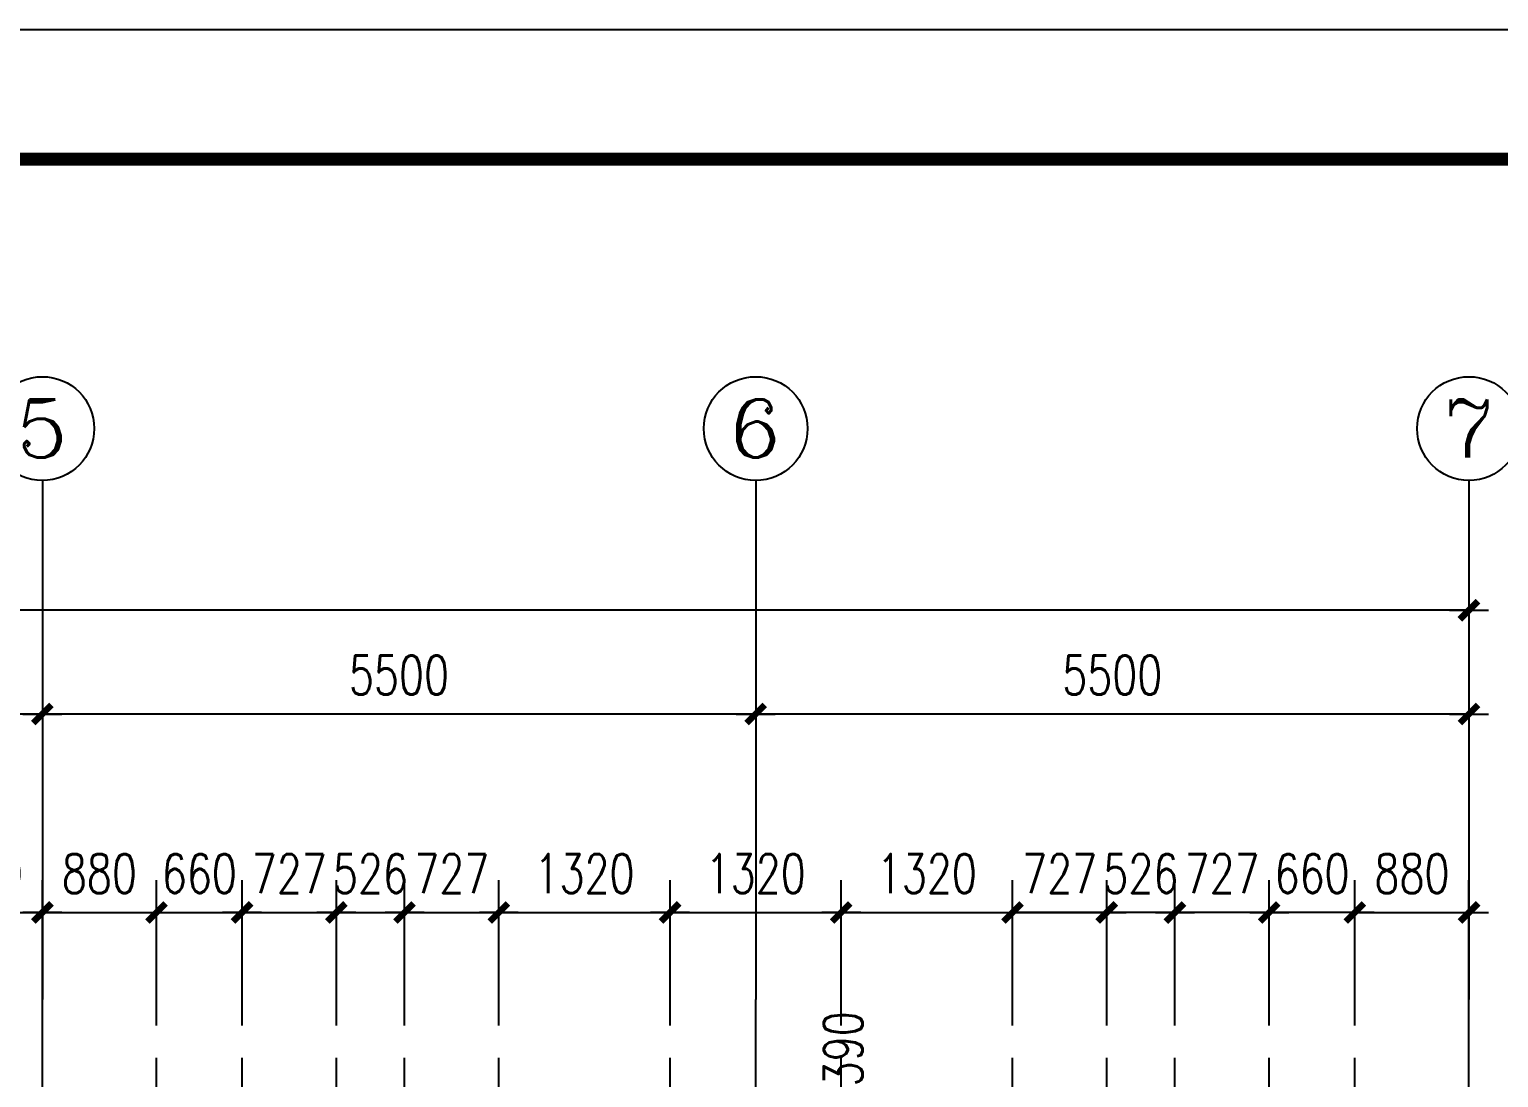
# Model space of a CAD drawing. Extents: x 1427168 to 1936200, y 1176778 to 1377202.
# Drawn here: x 1789653 to 1800982, y 1228603 to 1236683 of the extents above; entities that cross this region are included whole.
import ezdxf
from ezdxf.enums import TextEntityAlignment as Align

# ---------------------------------------------------------------- set-up
doc = ezdxf.new("R2010")
doc.units = 0
doc.header["$LTSCALE"] = 1000
doc.header["$MEASUREMENT"] = 0
doc.linetypes.add('CENTER', pattern=[2, 1.25, -0.25, 0.25, -0.25])
doc.linetypes.add('DOTE', pattern=[2.42, 2, -0.2, 0.02, -0.2])
doc.layers.get('0').update_dxf_attribs({"linetype": 'CONTINUOUS'})
doc.layers.get('DEFPOINTS').update_dxf_attribs({"linetype": 'CONTINUOUS'})
for name, color, linetype in [('AXIS', 3, 'CONTINUOUS'), ('AXIS_TEXT', 7, 'CONTINUOUS'), ('DOTE', 1, 'DOTE'), ('PUB_TITLE', 4, 'CONTINUOUS')]:
    doc.layers.add(name, color=color, linetype=linetype)
doc.styles.add('COMPLEX', font='COMPLEX')
doc.styles.add('DIM_FONT', font='SIMPLEX.shx', dxfattribs={"width": 0.75})
doc.dimstyles.new('AXIS', dxfattribs={"dimtxt": 300, "dimasz": 1, "dimexe": 250, "dimexo": 300, "dimgap": 150, "dimtad": 1, "dimdec": 0, "dimzin": 0, "dimtxsty": 'DIM_FONT', "dimblk": '_DIMX', "dimcen": 0.09, "dimse1": 1, "dimse2": 1, "dimclrt": 7, "dimazin": 3, "dimtfac": 1, "dimtdec": 0, "dimtix": 1, "dimtmove": 0, "dimatfit": 3, "dimtolj": 1, "dimtzin": 0})
doc.dimstyles.new('DIMN', dxfattribs={"dimtxt": 300, "dimasz": 1, "dimexe": 250, "dimexo": 300, "dimgap": 150, "dimtad": 1, "dimdec": 0, "dimzin": 0, "dimtxsty": 'DIM_FONT', "dimblk": '_DIMX', "dimcen": 0.09, "dimclrt": 7, "dimazin": 3, "dimtfac": 1, "dimtdec": 0, "dimtix": 1, "dimtmove": 0, "dimatfit": 3, "dimtolj": 1, "dimtzin": 0})
doc.dimstyles.new('DIMN$0', dxfattribs={"dimscale": 2, "dimtxt": 150, "dimasz": 200, "dimexe": 0, "dimexo": 0, "dimgap": 150, "dimtad": 1, "dimdec": 0, "dimzin": 0, "dimtxsty": 'DIM_FONT', "dimblk": 'OBLIQUE', "dimcen": 0.09, "dimclrd": 3, "dimclre": 3, "dimclrt": 3, "dimazin": 3, "dimtfac": 1, "dimtdec": 0, "dimtix": 1, "dimtmove": 0, "dimatfit": 3, "dimtolj": 1, "dimtzin": 0})

# ---------------------------------------------------------------- blocks, each defined once
blk = doc.blocks.new('_DIMX')
blk.add_line((-150, 0), (150, 0))
at = {"const_width": 50}
blk.add_lwpolyline([(-70, -70), (70, 70)], dxfattribs=at)
blk = doc.blocks.new('*D124')
at = {"layer": 'AXIS', "color": 0}
blk.add_line((1800752, 1232206), (1767754, 1232206), dxfattribs=at)
at = {"layer": 'DEFPOINTS', "color": 0}
for p in [(1767753, 1232206), (1767753, 1229206), (1800753, 1229206)]:
    blk.add_point(p, dxfattribs=at)
at = {"layer": 'AXIS', "color": 0, "rotation": 180}
blk.add_blockref('_DIMX', (1767753, 1232206), dxfattribs=at)
at = {"layer": 'AXIS', "color": 0}
blk.add_blockref('_DIMX', (1800753, 1232206), dxfattribs=at)
at = {"layer": 'AXIS', "color": 7, "insert": (1784253, 1232506), "char_height": 300, "attachment_point": 5, "style": 'DIM_FONT'}
blk.add_mtext('\\A1;33000', dxfattribs=at)
blk = doc.blocks.new('_AXISO')
blk.add_circle((0, 0), 0.5)
at = {"layer": 'AXIS_TEXT', "style": 'COMPLEX', "width": 1.041667}
blk.add_attdef('A', text='', height=0.56, dxfattribs=at).set_placement((-0.25, -0.28), (0.25, -0.28), align=Align.FIT)
blk = doc.blocks.new('*D137')
at = {"layer": 'AXIS', "color": 0}
blk.add_line((1795252, 1231406), (1789754, 1231406), dxfattribs=at)
at = {"layer": 'DEFPOINTS', "color": 0}
for p in [(1789753, 1231406), (1789753, 1229206), (1795253, 1229206)]:
    blk.add_point(p, dxfattribs=at)
at = {"layer": 'AXIS', "color": 0, "rotation": 180}
blk.add_blockref('_DIMX', (1789753, 1231406), dxfattribs=at)
at = {"layer": 'AXIS', "color": 0}
blk.add_blockref('_DIMX', (1795253, 1231406), dxfattribs=at)
at = {"layer": 'AXIS', "color": 7, "insert": (1792503, 1231706), "char_height": 300, "attachment_point": 5, "style": 'DIM_FONT'}
blk.add_mtext('\\A1;5500', dxfattribs=at)
blk = doc.blocks.new('*D136')
at = {"layer": 'AXIS', "color": 0}
blk.add_line((1800752, 1231406), (1795254, 1231406), dxfattribs=at)
at = {"layer": 'DEFPOINTS', "color": 0}
for p in [(1795253, 1231406), (1795253, 1229206), (1800753, 1229206)]:
    blk.add_point(p, dxfattribs=at)
at = {"layer": 'AXIS', "color": 0, "rotation": 180}
blk.add_blockref('_DIMX', (1795253, 1231406), dxfattribs=at)
at = {"layer": 'AXIS', "color": 0}
blk.add_blockref('_DIMX', (1800753, 1231406), dxfattribs=at)
at = {"layer": 'AXIS', "color": 7, "insert": (1798003, 1231706), "char_height": 300, "attachment_point": 5, "style": 'DIM_FONT'}
blk.add_mtext('\\A1;5500', dxfattribs=at)
blk = doc.blocks.new('*D138')
at = {"layer": 'AXIS', "color": 0}
blk.add_line((1789752, 1231406), (1784254, 1231406), dxfattribs=at)
at = {"layer": 'DEFPOINTS', "color": 0}
for p in [(1784253, 1231406), (1784253, 1229206), (1789753, 1229206)]:
    blk.add_point(p, dxfattribs=at)
at = {"layer": 'AXIS', "color": 0, "rotation": 180}
blk.add_blockref('_DIMX', (1784253, 1231406), dxfattribs=at)
at = {"layer": 'AXIS', "color": 0}
blk.add_blockref('_DIMX', (1789753, 1231406), dxfattribs=at)
at = {"layer": 'AXIS', "color": 7, "insert": (1787003, 1231706), "char_height": 300, "attachment_point": 5, "style": 'DIM_FONT'}
blk.add_mtext('\\A1;5500', dxfattribs=at)
blk = doc.blocks.new('*D253')
at = {"layer": 'AXIS', "color": 0}
for p, q in [((1790633, 1229206), (1790633, 1230126)), ((1791293, 1229206), (1791293, 1230126)), ((1790632, 1229876), (1790631, 1229876)), ((1790633, 1229876), (1791293, 1229876)), ((1791294, 1229876), (1791295, 1229876))]:
    blk.add_line(p, q, dxfattribs=at)
at = {"layer": 'DEFPOINTS', "color": 0}
for p in [(1791293, 1229876), (1790633, 1228906), (1791293, 1228906)]:
    blk.add_point(p, dxfattribs=at)
at = {"layer": 'AXIS', "color": 0}
blk.add_blockref('_DIMX', (1790633, 1229876), dxfattribs=at)
at = {"layer": 'AXIS', "color": 0, "rotation": 180}
blk.add_blockref('_DIMX', (1791293, 1229876), dxfattribs=at)
at = {"layer": 'AXIS', "color": 7, "insert": (1790963, 1230176), "char_height": 300, "attachment_point": 5, "style": 'DIM_FONT'}
blk.add_mtext('\\A1;660', dxfattribs=at)
blk = doc.blocks.new('*D254')
at = {"layer": 'AXIS', "color": 0}
for p, q in [((1791293, 1229206), (1791293, 1230126)), ((1792020, 1229206), (1792020, 1230126)), ((1791292, 1229876), (1791291, 1229876)), ((1791293, 1229876), (1792020, 1229876)), ((1792021, 1229876), (1792022, 1229876))]:
    blk.add_line(p, q, dxfattribs=at)
at = {"layer": 'DEFPOINTS', "color": 0}
for p in [(1792020, 1229876), (1791293, 1228906), (1792020, 1228906)]:
    blk.add_point(p, dxfattribs=at)
at = {"layer": 'AXIS', "color": 0}
blk.add_blockref('_DIMX', (1791293, 1229876), dxfattribs=at)
at = {"layer": 'AXIS', "color": 0, "rotation": 180}
blk.add_blockref('_DIMX', (1792020, 1229876), dxfattribs=at)
at = {"layer": 'AXIS', "color": 7, "insert": (1791657, 1230176), "char_height": 300, "attachment_point": 5, "style": 'DIM_FONT'}
blk.add_mtext('\\A1;727', dxfattribs=at)
blk = doc.blocks.new('*D255')
at = {"layer": 'AXIS', "color": 0}
for p, q in [((1792020, 1229206), (1792020, 1230126)), ((1792546, 1229206), (1792546, 1230126)), ((1792019, 1229876), (1792018, 1229876)), ((1792020, 1229876), (1792546, 1229876)), ((1792547, 1229876), (1792548, 1229876))]:
    blk.add_line(p, q, dxfattribs=at)
at = {"layer": 'DEFPOINTS', "color": 0}
for p in [(1792546, 1229876), (1792020, 1228906), (1792546, 1228906)]:
    blk.add_point(p, dxfattribs=at)
at = {"layer": 'AXIS', "color": 0}
blk.add_blockref('_DIMX', (1792020, 1229876), dxfattribs=at)
at = {"layer": 'AXIS', "color": 0, "rotation": 180}
blk.add_blockref('_DIMX', (1792546, 1229876), dxfattribs=at)
at = {"layer": 'AXIS', "color": 7, "insert": (1792283, 1230176), "char_height": 300, "attachment_point": 5, "style": 'DIM_FONT'}
blk.add_mtext('\\A1;526', dxfattribs=at)
blk = doc.blocks.new('*D256')
at = {"layer": 'AXIS', "color": 0}
for p, q in [((1792546, 1229206), (1792546, 1230126)), ((1793273, 1229206), (1793273, 1230126)), ((1792545, 1229876), (1792544, 1229876)), ((1792546, 1229876), (1793273, 1229876)), ((1793274, 1229876), (1793275, 1229876))]:
    blk.add_line(p, q, dxfattribs=at)
at = {"layer": 'DEFPOINTS', "color": 0}
for p in [(1793273, 1229876), (1792546, 1228906), (1793273, 1228906)]:
    blk.add_point(p, dxfattribs=at)
at = {"layer": 'AXIS', "color": 0}
blk.add_blockref('_DIMX', (1792546, 1229876), dxfattribs=at)
at = {"layer": 'AXIS', "color": 0, "rotation": 180}
blk.add_blockref('_DIMX', (1793273, 1229876), dxfattribs=at)
at = {"layer": 'AXIS', "color": 7, "insert": (1792910, 1230176), "char_height": 300, "attachment_point": 5, "style": 'DIM_FONT'}
blk.add_mtext('\\A1;727', dxfattribs=at)
blk = doc.blocks.new('*D260')
at = {"layer": 'AXIS', "color": 0}
for p, q in [((1797233, 1229206), (1797233, 1230126)), ((1797960, 1229206), (1797960, 1230126)), ((1797232, 1229876), (1797231, 1229876)), ((1797233, 1229876), (1797960, 1229876)), ((1797961, 1229876), (1797962, 1229876))]:
    blk.add_line(p, q, dxfattribs=at)
at = {"layer": 'DEFPOINTS', "color": 0}
for p in [(1797960, 1229876), (1797233, 1228906), (1797960, 1228906)]:
    blk.add_point(p, dxfattribs=at)
at = {"layer": 'AXIS', "color": 0}
blk.add_blockref('_DIMX', (1797233, 1229876), dxfattribs=at)
at = {"layer": 'AXIS', "color": 0, "rotation": 180}
blk.add_blockref('_DIMX', (1797960, 1229876), dxfattribs=at)
at = {"layer": 'AXIS', "color": 7, "insert": (1797597, 1230176), "char_height": 300, "attachment_point": 5, "style": 'DIM_FONT'}
blk.add_mtext('\\A1;727', dxfattribs=at)
blk = doc.blocks.new('*D261')
at = {"layer": 'AXIS', "color": 0}
for p, q in [((1799213, 1229196), (1799213, 1230126)), ((1799873, 1229206), (1799873, 1230126)), ((1799212, 1229876), (1799211, 1229876)), ((1799873, 1229876), (1799213, 1229876)), ((1799874, 1229876), (1799875, 1229876))]:
    blk.add_line(p, q, dxfattribs=at)
at = {"layer": 'DEFPOINTS', "color": 0}
for p in [(1799213, 1229876), (1799213, 1228896), (1799873, 1228906)]:
    blk.add_point(p, dxfattribs=at)
at = {"layer": 'AXIS', "color": 0}
blk.add_blockref('_DIMX', (1799213, 1229876), dxfattribs=at)
at = {"layer": 'AXIS', "color": 0, "rotation": 180}
blk.add_blockref('_DIMX', (1799873, 1229876), dxfattribs=at)
at = {"layer": 'AXIS', "color": 7, "insert": (1799543, 1230176), "char_height": 300, "attachment_point": 5, "style": 'DIM_FONT'}
blk.add_mtext('\\A1;660', dxfattribs=at)
blk = doc.blocks.new('*D262')
at = {"layer": 'AXIS', "color": 0}
for p, q in [((1798486, 1229206), (1798486, 1230126)), ((1799213, 1229196), (1799213, 1230126)), ((1798485, 1229876), (1798484, 1229876)), ((1799213, 1229876), (1798486, 1229876)), ((1799214, 1229876), (1799215, 1229876))]:
    blk.add_line(p, q, dxfattribs=at)
at = {"layer": 'DEFPOINTS', "color": 0}
for p in [(1798486, 1229876), (1798486, 1228906), (1799213, 1228896)]:
    blk.add_point(p, dxfattribs=at)
at = {"layer": 'AXIS', "color": 0}
blk.add_blockref('_DIMX', (1798486, 1229876), dxfattribs=at)
at = {"layer": 'AXIS', "color": 0, "rotation": 180}
blk.add_blockref('_DIMX', (1799213, 1229876), dxfattribs=at)
at = {"layer": 'AXIS', "color": 7, "insert": (1798850, 1230176), "char_height": 300, "attachment_point": 5, "style": 'DIM_FONT'}
blk.add_mtext('\\A1;727', dxfattribs=at)
blk = doc.blocks.new('*D263')
at = {"layer": 'AXIS', "color": 0}
for p, q in [((1797960, 1229206), (1797960, 1230126)), ((1798486, 1229206), (1798486, 1230126)), ((1797959, 1229876), (1797958, 1229876)), ((1798486, 1229876), (1797960, 1229876)), ((1798487, 1229876), (1798488, 1229876))]:
    blk.add_line(p, q, dxfattribs=at)
at = {"layer": 'DEFPOINTS', "color": 0}
for p in [(1797960, 1229876), (1797960, 1228906), (1798486, 1228906)]:
    blk.add_point(p, dxfattribs=at)
at = {"layer": 'AXIS', "color": 0}
blk.add_blockref('_DIMX', (1797960, 1229876), dxfattribs=at)
at = {"layer": 'AXIS', "color": 0, "rotation": 180}
blk.add_blockref('_DIMX', (1798486, 1229876), dxfattribs=at)
at = {"layer": 'AXIS', "color": 7, "insert": (1798223, 1230176), "char_height": 300, "attachment_point": 5, "style": 'DIM_FONT'}
blk.add_mtext('\\A1;526', dxfattribs=at)
blk = doc.blocks.new('*D264')
at = {"layer": 'AXIS', "color": 0}
for p, q in [((1797233, 1229206), (1797233, 1230126)), ((1797960, 1229206), (1797960, 1230126)), ((1797232, 1229876), (1797231, 1229876)), ((1797960, 1229876), (1797233, 1229876)), ((1797961, 1229876), (1797962, 1229876))]:
    blk.add_line(p, q, dxfattribs=at)
at = {"layer": 'DEFPOINTS', "color": 0}
for p in [(1797233, 1229876), (1797233, 1228906), (1797960, 1228906)]:
    blk.add_point(p, dxfattribs=at)
at = {"layer": 'AXIS', "color": 0}
blk.add_blockref('_DIMX', (1797233, 1229876), dxfattribs=at)
at = {"layer": 'AXIS', "color": 0, "rotation": 180}
blk.add_blockref('_DIMX', (1797960, 1229876), dxfattribs=at)
at = {"layer": 'AXIS', "color": 7, "insert": (1797597, 1230176), "char_height": 300, "attachment_point": 5, "style": 'DIM_FONT'}
blk.add_mtext('\\A1;727', dxfattribs=at)

msp = doc.modelspace()

# ---------------------------------------------------------------- linework, layer by layer
at = {"layer": 'AXIS'}
for p, q in [((1789753.2, 1233206), (1789753.2, 1229206)), ((1795253.2, 1233206), (1795253.2, 1229206)), ((1800753.2, 1233206), (1800753.2, 1229206))]:
    msp.add_line(p, q, dxfattribs=at)
at = {"layer": 'DOTE'}
msp.add_line((1789753.2, 1216206), (1789753.2, 1229206), dxfattribs=at)
at = {"layer": 'DOTE', "linetype": 'CENTER'}
for p, q in [((1790633.2, 1217006), (1790633.2, 1229206)), ((1791293.2, 1217006), (1791293.2, 1229206)), ((1792020.2, 1217006), (1792020.2, 1229206)), ((1792546.2, 1217006), (1792546.2, 1229206)), ((1793273.2, 1217006), (1793273.2, 1229206)), ((1794593.2, 1217006), (1794593.2, 1229206)), ((1795253.2, 1216206), (1795253.2, 1229206)), ((1795913.2, 1217006), (1795913.2, 1229206)), ((1797233.2, 1217006), (1797233.2, 1229206)), ((1797960.2, 1217006), (1797960.2, 1229206)), ((1798486.2, 1217006), (1798486.2, 1229206)), ((1799213.2, 1217006), (1799213.2, 1229206)), ((1799873.2, 1217006), (1799873.2, 1229206)), ((1800753.2, 1216206), (1800753.2, 1229206))]:
    msp.add_line(p, q, dxfattribs=at)
at = {"layer": 'PUB_TITLE'}
msp.add_lwpolyline([(1744921.1, 1177282.9), (1744921.1, 1236682.9), (1829021.1, 1236682.9), (1829021.1, 1177282.9)], close=True, dxfattribs=at)
at = {"layer": 'PUB_TITLE', "const_width": 100}
msp.add_lwpolyline([(1747421.1, 1178282.9), (1828021.1, 1178282.9), (1828021.1, 1235682.9), (1747421.1, 1235682.9)], close=True, dxfattribs=at)

# ---------------------------------------------------------------- block references
at = {"layer": 'AXIS'}
ref = msp.add_blockref('_AXISO', (1789753.2, 1233606), dxfattribs=dict(at, xscale=800, yscale=800, zscale=800))
ref.add_attrib('A', '5', dxfattribs={"layer": 'AXIS_TEXT', "height": 448, "style": 'COMPLEX', "width": 1.339286}).set_placement((1789553.2, 1233382), (1789953.2, 1233382), align=Align.FIT)
ref = msp.add_blockref('_AXISO', (1795253.2, 1233606), dxfattribs=dict(at, xscale=800, yscale=800, zscale=800))
ref.add_attrib('A', '6', dxfattribs={"layer": 'AXIS_TEXT', "height": 448, "style": 'COMPLEX', "width": 1.339286}).set_placement((1795053.2, 1233382), (1795453.2, 1233382), align=Align.FIT)
ref = msp.add_blockref('_AXISO', (1800753.2, 1233606), dxfattribs=dict(at, xscale=800, yscale=800, zscale=800))
ref.add_attrib('A', '7', dxfattribs={"layer": 'AXIS_TEXT', "height": 448, "style": 'COMPLEX', "width": 1.339286}).set_placement((1800553.2, 1233382), (1800953.2, 1233382), align=Align.FIT)

# ---------------------------------------------------------------- dimensions: what is measured, and where the dimension line sits
for p2, distance, picture, middle in [((1767753.2, 1229206), -3000, '*D124', (1784253.2, 1232506)), ((1795253.2, 1229206), -2200, '*D136', (1798003.2, 1231706))]:
    dim = msp.add_aligned_dim(p1=(1800753.2, 1229206), p2=p2, distance=distance, dimstyle='AXIS', dxfattribs=at)
    dim.commit()
    dim.dimension.update_dxf_attribs({"geometry": picture, "text_midpoint": middle})
for base, p1, p2, dimstyle, picture, middle in [((1784253.2, 1231406), (1789753.2, 1229206), (1784253.2, 1229206), 'AXIS', '*D138', (1787003.2, 1231706)), ((1789753.2, 1231406), (1795253.2, 1229206), (1789753.2, 1229206), 'AXIS', '*D137', (1792503.2, 1231706)), ((1791293.2, 1229876.3), (1790633.2, 1228906), (1791293.2, 1228906), 'DIMN', '*D253', (1790963.2, 1230176.3)), ((1792020.2, 1229876.3), (1791293.2, 1228906), (1792020.2, 1228906), 'DIMN', '*D254', (1791656.7, 1230176.3)), ((1792546.2, 1229876.3), (1792020.2, 1228906), (1792546.2, 1228906), 'DIMN', '*D255', (1792283.2, 1230176.3)), ((1793273.2, 1229876.3), (1792546.2, 1228906), (1793273.2, 1228906), 'DIMN', '*D256', (1792909.7, 1230176.3)), ((1797960.2, 1229876.3), (1797233.2, 1228906), (1797960.2, 1228906), 'DIMN', '*D260', (1797596.7, 1230176.3))]:
    dim = msp.add_linear_dim(base=base, p1=p1, p2=p2, dimstyle=dimstyle, dxfattribs=at)
    dim.commit()
    dim.dimension.update_dxf_attribs({"geometry": picture, "text_midpoint": middle})
for base, p1, p2 in [((1789753.2, 1229876.3), (1788873.2, 1228906), (1789753.2, 1228906)), ((1790633.2, 1229876.3), (1789753.2, 1228906), (1790633.2, 1228906)), ((1794593.2, 1229876.3), (1793273.2, 1228906), (1794593.2, 1228906)), ((1795913.2, 1229876.3), (1794593.2, 1228906), (1795913.2, 1228906)), ((1797233.2, 1229876.3), (1795913.2, 1228906), (1797233.2, 1228906)), ((1800753.2, 1229876.3), (1799873.2, 1228906), (1800753.2, 1228906))]:
    msp.add_linear_dim(base=base, p1=p1, p2=p2, dimstyle='DIMN', dxfattribs=at).render()
for base, p1, p2, picture, middle in [((1797233.2, 1229876.3), (1797960.2, 1228906), (1797233.2, 1228906), '*D264', (1797596.7, 1230176.3)), ((1797960.2, 1229876.3), (1798486.2, 1228906), (1797960.2, 1228906), '*D263', (1798223.2, 1230176.3)), ((1798486.2, 1229876.3), (1799213.2, 1228896), (1798486.2, 1228906), '*D262', (1798849.7, 1230176.3)), ((1799213.2, 1229876.3), (1799873.2, 1228906), (1799213.2, 1228896), '*D261', (1799543.2, 1230176.3))]:
    dim = msp.add_linear_dim(base=base, p1=p1, p2=p2, angle=180, dimstyle='DIMN', dxfattribs=at)
    dim.commit()
    dim.dimension.update_dxf_attribs({"geometry": picture, "text_midpoint": middle})
msp.add_linear_dim(base=(1796097.7, 1228206), p1=(1795378.2, 1227816), p2=(1795662.3, 1228206), angle=90, location=(1795928.2, 1228825.3), dimstyle='DIMN$0', override={"dimscale": 1, "dimtxt": 300, "dimasz": 1, "dimexe": 250, "dimexo": 300, "dimblk": '_DIMX', "dimclrd": 0, "dimclre": 0, "dimclrt": 7, "dimldrblk": '_DIMX'}, dxfattribs=at).render()

doc.saveas('drawing.dxf')
